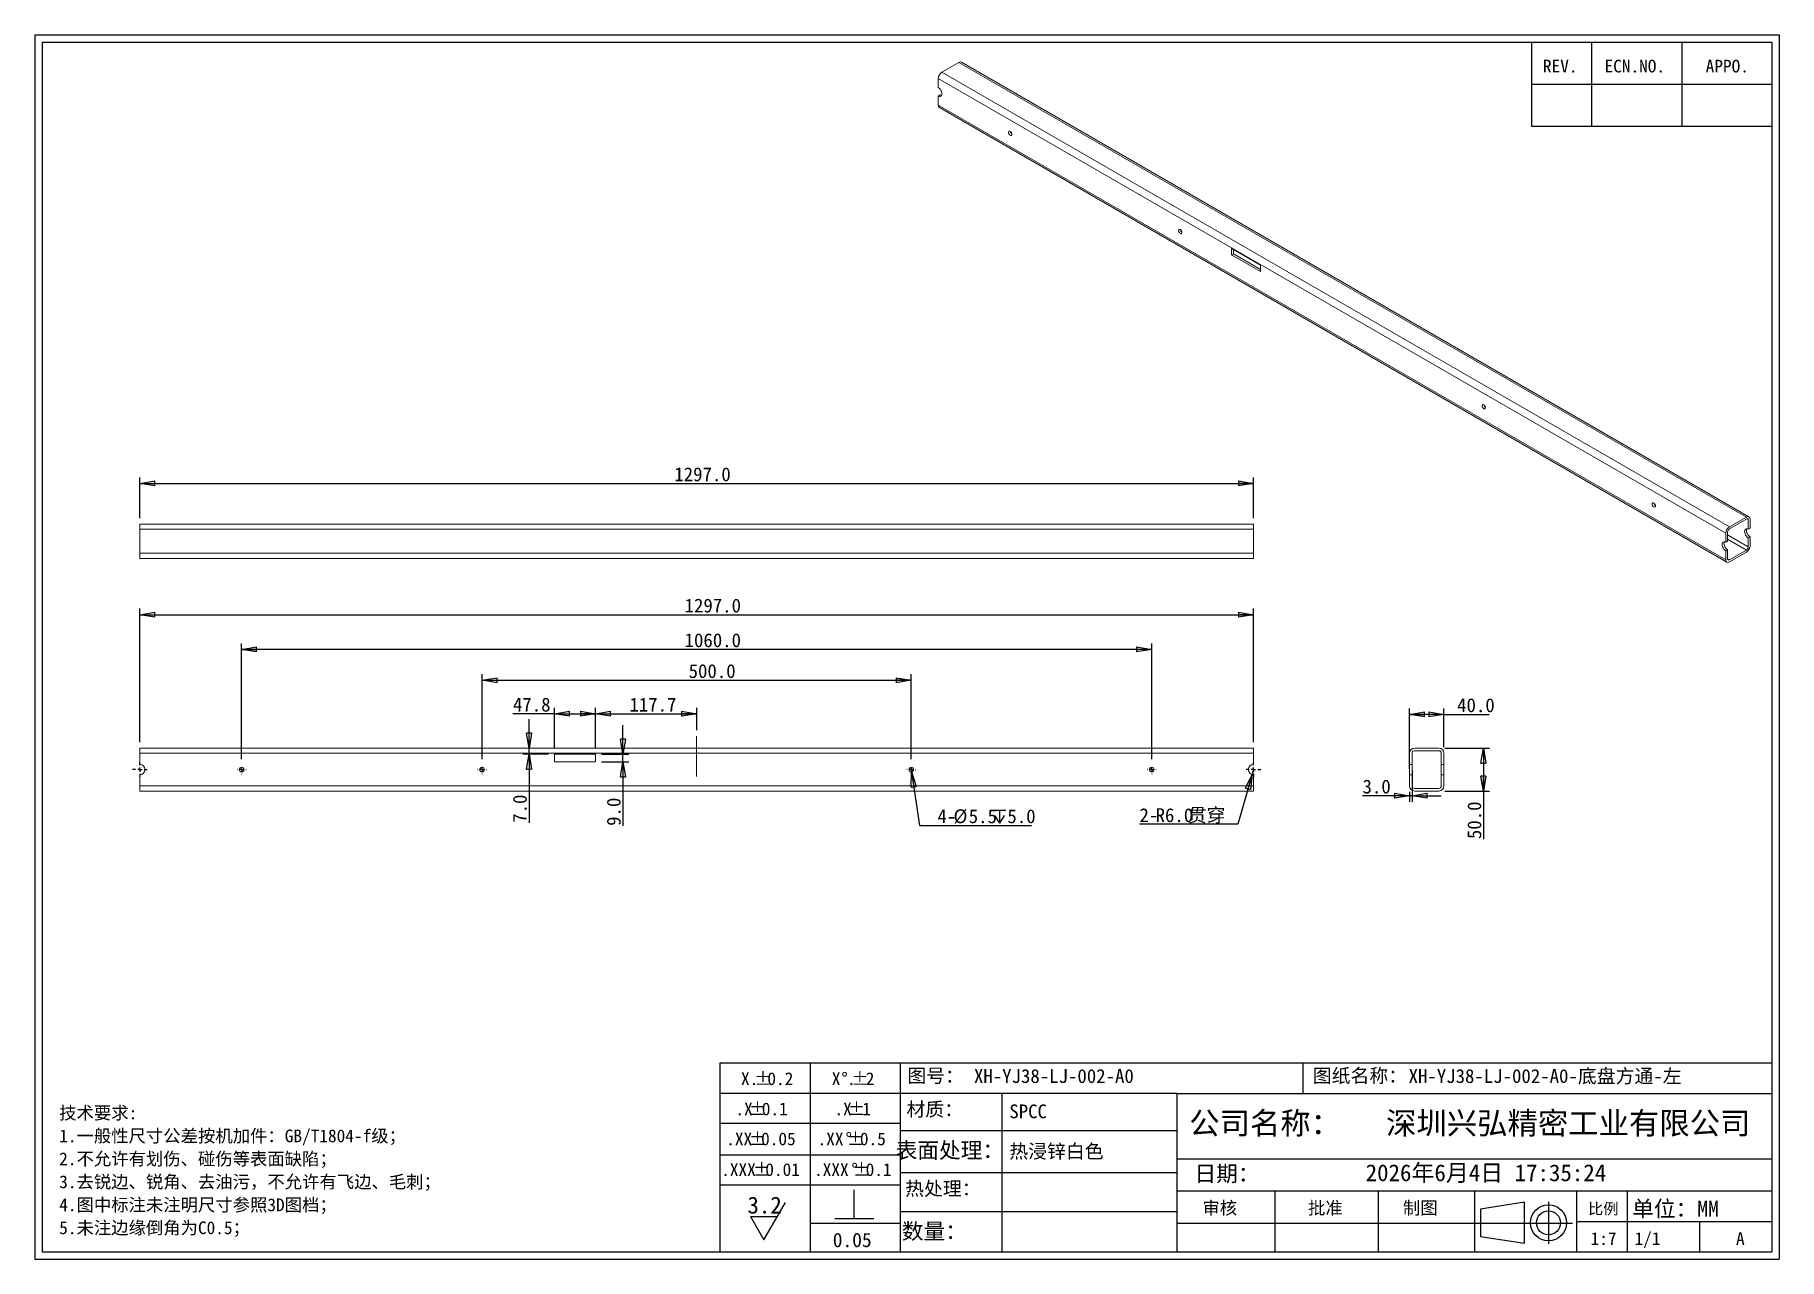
# Model space of a CAD drawing. Header units: millimetres. Extents: x 3 to 294, y 3 to 207.
import ezdxf

# ---------------------------------------------------------------- set-up
doc = ezdxf.new("R2010")
doc.units = ezdxf.units.MM
doc.linetypes.add('CENTERX2', pattern=[20.32, 12.7, -2.54, 2.54, -2.54])
doc.layers.add('图框', color=7, linetype='Continuous')
doc.layers.add('粗实线层', color=7, linetype='Continuous', lineweight=25)
doc.styles.add('SLDTEXTSTYLE0', font='SIMKAI.TTF')
doc.styles.add('SLDTEXTSTYLE1', font='SIMHEI.TTF', dxfattribs={"bigfont": 'bigfont'})
doc.styles.add('SLDTEXTSTYLE2', font='SIMSUN.TTC')
doc.styles.add('SLDTEXTSTYLE3', font='SIMSUN.TTC', dxfattribs={"bigfont": 'bigfont'})
doc.styles.add('SLDTEXTSTYLE4', font='SIMKAI.TTF')
doc.styles.add('SLDTEXTSTYLE5', font='SIMKAI.TTF', dxfattribs={"bigfont": 'bigfont'})
doc.dimstyles.new('SLDDIMSTYLE0', dxfattribs={"dimtxt": 2.3, "dimasz": 2.5, "dimexe": 0, "dimexo": 0.0625, "dimgap": 0.575, "dimtad": 2, "dimdec": 1, "dimlfac": 7, "dimrnd": 1e-09, "dimzin": 4, "dimdsep": 46, "dimtxsty": 'SLDTEXTSTYLE2', "dimblk1": 'CLOSED', "dimblk2": 'CLOSED', "dimsah": 1, "dimcen": 0.09, "dimadec": 0, "dimazin": 1, "dimtfac": 1, "dimtdec": 1, "dimtofl": 0, "dimtmove": 0, "dimatfit": 3, "dimldrblk": 'CLOSED', "dimfxl": 0, "dimfrac": 2, "dimtolj": 1, "dimtzin": 12, "dimarcsym": 0})
doc.dimstyles.new('SLDDIMSTYLE1', dxfattribs={"dimtxt": 2.3, "dimasz": 2.5, "dimexe": 0, "dimexo": 0.0625, "dimgap": 0.575, "dimtad": 2, "dimdec": 1, "dimlfac": 7, "dimrnd": 1e-09, "dimzin": 12, "dimdsep": 46, "dimtxsty": 'SLDTEXTSTYLE2', "dimblk1": 'CLOSED', "dimblk2": 'CLOSED', "dimsah": 1, "dimcen": 0.09, "dimadec": 0, "dimazin": 3, "dimtfac": 1, "dimtdec": 1, "dimtmove": 0, "dimatfit": 0, "dimldrblk": 'CLOSED', "dimfxl": 0, "dimfrac": 2, "dimtolj": 1, "dimtzin": 12, "dimarcsym": 0})
doc.dimstyles.new('SLDDIMSTYLE2', dxfattribs={"dimtxt": 2.3, "dimasz": 2.5, "dimexe": 0, "dimexo": 0.0625, "dimgap": 0.575, "dimtad": 2, "dimdec": 1, "dimlfac": 7, "dimrnd": 1e-09, "dimzin": 12, "dimdsep": 46, "dimtxsty": 'SLDTEXTSTYLE2', "dimblk1": 'CLOSED', "dimblk2": 'CLOSED', "dimsah": 1, "dimcen": 0.09, "dimadec": 0, "dimazin": 3, "dimtfac": 1, "dimtdec": 1, "dimtofl": 0, "dimtmove": 0, "dimatfit": 3, "dimldrblk": 'CLOSED', "dimfxl": 0, "dimfrac": 2, "dimtolj": 1, "dimtzin": 12, "dimarcsym": 0})
doc.dimstyles.new('SLDDIMSTYLE3', dxfattribs={"dimtxt": 2.3, "dimasz": 2.5, "dimexe": 0, "dimexo": 0.0625, "dimgap": 0.575, "dimtad": 2, "dimdec": 1, "dimlfac": 7, "dimrnd": 1e-09, "dimzin": 4, "dimdsep": 46, "dimtxsty": 'SLDTEXTSTYLE2', "dimblk1": 'CLOSED', "dimblk2": 'CLOSED', "dimsah": 1, "dimcen": 0.09, "dimadec": 0, "dimazin": 1, "dimtfac": 1, "dimtdec": 1, "dimtmove": 0, "dimatfit": 0, "dimldrblk": 'CLOSED', "dimfxl": 0, "dimfrac": 2, "dimtolj": 1, "dimtzin": 12, "dimarcsym": 0})
doc.dimstyles.new('SLDDIMSTYLE4', dxfattribs={"dimtxt": 2.3, "dimasz": 2.5, "dimexe": 0, "dimexo": 0.0625, "dimgap": 0.575, "dimtad": 0, "dimtih": 1, "dimtoh": 1, "dimdec": 1, "dimlfac": 7, "dimrnd": 1e-09, "dimzin": 12, "dimdsep": 46, "dimtxsty": 'SLDTEXTSTYLE2', "dimblk1": 'NONE', "dimblk2": 'CLOSED', "dimsah": 1, "dimcen": 0, "dimadec": 0, "dimazin": 3, "dimtfac": 1, "dimtdec": 1, "dimtmove": 0, "dimatfit": 3, "dimldrblk": 'NONE', "dimfxl": 0, "dimfrac": 2, "dimtolj": 1, "dimtzin": 12, "dimarcsym": 0})
doc.dimstyles.new('SLDDIMSTYLE5', dxfattribs={"dimtxt": 2.3, "dimasz": 2.5, "dimexe": 0, "dimexo": 0.0625, "dimgap": 0.575, "dimtad": 0, "dimtih": 1, "dimtoh": 1, "dimdec": 1, "dimlfac": 7, "dimrnd": 1e-09, "dimzin": 4, "dimdsep": 46, "dimtxsty": 'SLDTEXTSTYLE2', "dimblk1": 'CLOSED', "dimblk2": 'CLOSED', "dimsah": 1, "dimcen": 0, "dimadec": 0, "dimazin": 1, "dimtfac": 1, "dimtdec": 1, "dimtofl": 0, "dimtmove": 0, "dimatfit": 3, "dimldrblk": 'CLOSED', "dimfxl": 0, "dimfrac": 2, "dimtolj": 1, "dimtzin": 12, "dimarcsym": 0})

# ---------------------------------------------------------------- blocks, each defined once
blk = doc.blocks.new('SW_NOTE_0')
at = {"layer": '图框', "color": 0, "insert": (0, 3.26), "char_height": 2.8, "attachment_point": 1, "style": 'SLDTEXTSTYLE0'}
blk.add_mtext('3.2', dxfattribs=at)
blk = doc.blocks.new('块7')
at = {"layer": '图框', "lineweight": 25}
for p, q in [((135.52, 14.41), (139.1, 20.62)), ((133.27, 18.3), (137.77, 18.3)), ((133.27, 18.3), (135.52, 14.41))]:
    blk.add_line(p, q, dxfattribs=at)
at = {"layer": '图框', "color": 7}
blk.add_blockref('SW_NOTE_0', (132.77, 18.34), dxfattribs=at)
blk = doc.blocks.new('块9')
at = {"color": 7, "linetype": 'Continuous'}
blk.add_blockref('块7', (-132.98, -14.31), dxfattribs=at)
blk = doc.blocks.new('块8')
at = {"layer": '粗实线层'}
for p, q in [((184.46, 11.66), (184.46, 6.85)), ((181.31, 6.85), (187.82, 6.85))]:
    blk.add_line(p, q, dxfattribs=at)
blk = doc.blocks.new('SW_NOTE_0_1')
at = {"layer": '图框', "color": 0, "attachment_point": 1, "style": 'SLDTEXTSTYLE1'}
for s, insert, char_height in [('技术要求:', (0, 2.46), 2.117), ('1.一般性尺寸公差按机加件：GB/T1804-f级；', (0, -1.36), 2.1167), ('2.不允许有划伤、碰伤等表面缺陷；', (0, -5.18), 2.1167), ('3.去锐边、锐角、去油污，不允许有飞边、毛刺；', (0, -9), 2.1167), ('4.图中标注未注明尺寸参照3D图档；', (0, -12.83), 2.1167), ('5.未注边缘倒角为C0.5；', (0, -16.65), 2.1167)]:
    blk.add_mtext(s, dxfattribs=dict(at, insert=insert, char_height=char_height))
blk = doc.blocks.new('SW_NOTE_0_2')
at = {"layer": '图框', "color": 0, "char_height": 2.117, "attachment_point": 2, "style": 'SLDTEXTSTYLE0'}
for s, insert in [('X.', (1.19, 2.46)), ('%%p', (3.42, 2.46)), ('0.2', (6.3, 2.46))]:
    blk.add_mtext(s, dxfattribs=dict(at, insert=insert))
blk = doc.blocks.new('SW_NOTE_0_3')
at = {"layer": '图框', "color": 0, "char_height": 2.117, "attachment_point": 2, "style": 'SLDTEXTSTYLE0'}
for s, insert in [('.X', (1.19, 2.46)), ('%%p', (3.42, 2.46)), ('0.1', (6.3, 2.46))]:
    blk.add_mtext(s, dxfattribs=dict(at, insert=insert))
blk = doc.blocks.new('SW_NOTE_0_4')
at = {"layer": '图框', "color": 0, "char_height": 2.117, "attachment_point": 2, "style": 'SLDTEXTSTYLE0'}
for s, insert in [('.XX', (1.79, 2.46)), ('%%p', (4.83, 2.46)), ('0.05', (8.31, 2.46))]:
    blk.add_mtext(s, dxfattribs=dict(at, insert=insert))
blk = doc.blocks.new('SW_NOTE_0_5')
at = {"layer": '图框', "color": 0, "char_height": 2.117, "attachment_point": 2, "style": 'SLDTEXTSTYLE0'}
for s, insert in [('.XXX', (2.38, 2.46)), ('%%p', (6.24, 2.46)), ('0.01', (9.72, 2.46))]:
    blk.add_mtext(s, dxfattribs=dict(at, insert=insert))
blk = doc.blocks.new('SW_NOTE_0_6')
at = {"layer": '图框', "color": 0, "char_height": 2.117, "attachment_point": 2}
for s, insert, style in [('.XXX', (2.38, 2.46), 'SLDTEXTSTYLE0'), ('%%d', (6.24, 2.46), 'SLDTEXTSTYLE0'), ('%%p', (7.4, 2.46), 'SLDTEXTSTYLE4'), ('0.1', (10.25, 2.46), 'SLDTEXTSTYLE0')]:
    blk.add_mtext(s, dxfattribs=dict(at, insert=insert, style=style))
blk = doc.blocks.new('SW_NOTE_0_7')
at = {"layer": '图框', "color": 0, "char_height": 2.117, "attachment_point": 2, "style": 'SLDTEXTSTYLE0'}
for s, insert in [('.XX', (1.79, 2.46)), ('%%d', (4.83, 2.46)), ('%%p', (5.96, 2.46)), ('0.5', (8.84, 2.46))]:
    blk.add_mtext(s, dxfattribs=dict(at, insert=insert))
blk = doc.blocks.new('SW_NOTE_0_8')
at = {"layer": '图框', "color": 0, "attachment_point": 2, "style": 'SLDTEXTSTYLE0'}
for s, insert, char_height in [('.X', (1.19, 2.46), 2.117), ('%%p', (3.42, 2.46), 2.117), ('1', (5.11, 2.46), 2.12)]:
    blk.add_mtext(s, dxfattribs=dict(at, insert=insert, char_height=char_height))
blk = doc.blocks.new('SW_NOTE_0_9')
at = {"layer": '图框', "color": 0, "attachment_point": 2, "style": 'SLDTEXTSTYLE0'}
for s, insert, char_height in [('X', (0.6, 2.46), 2.12), ('%%d', (2.01, 2.46), 2.117), ('.', (3.14, 2.46), 2.12), ('%%p', (4.55, 2.46), 2.117), ('2', (6.24, 2.46), 2.12)]:
    blk.add_mtext(s, dxfattribs=dict(at, insert=insert, char_height=char_height))
blk = doc.blocks.new('_Closed')
at = {"color": 0, "linetype": 'ByBlock', "lineweight": -2}
for p, q in [((-1, 0.166667), (0, 0)), ((-1, 0.166667), (-1, -0.166667)), ((0, 0), (-1, -0.166667)), ((0, 0), (-1, 0))]:
    blk.add_line(p, q, dxfattribs=at)
blk = doc.blocks.new('_D')
at = {"layer": '图框'}
for p, q in [((77.74, 86.51), (77.74, 100.62)), ((77.74, 99.62), (149.17, 99.62)), ((149.17, 86.51), (149.17, 100.62))]:
    blk.add_line(p, q, dxfattribs=at)
at = {"layer": '图框', "xscale": 2.5, "yscale": 2.5, "rotation": 180.0000000000004}
blk.add_blockref('_Closed', (77.74, 99.62, -19.85), dxfattribs=at)
at = {"layer": '图框', "xscale": 2.5, "yscale": 2.5}
blk.add_blockref('_Closed', (149.17, 99.62, -19.85), dxfattribs=at)
at = {"layer": '图框', "insert": (112.12, 102.3), "char_height": 2.3, "attachment_point": 1, "style": 'SLDTEXTSTYLE2'}
blk.add_mtext('500.0', dxfattribs=at)
blk = doc.blocks.new('_D_1')
at = {"layer": '图框'}
for p, q in [((37.74, 86.51), (37.74, 105.76)), ((189.17, 104.76), (37.74, 104.76)), ((189.17, 86.51), (189.17, 105.76))]:
    blk.add_line(p, q, dxfattribs=at)
at = {"layer": '图框', "xscale": 2.5, "yscale": 2.5, "rotation": 180.0000000000004}
blk.add_blockref('_Closed', (37.74, 104.76, -19.85), dxfattribs=at)
at = {"layer": '图框', "xscale": 2.5, "yscale": 2.5}
blk.add_blockref('_Closed', (189.17, 104.76, -19.85), dxfattribs=at)
at = {"layer": '图框', "insert": (111.45, 107.43), "char_height": 2.3, "attachment_point": 1, "style": 'SLDTEXTSTYLE2'}
blk.add_mtext('1060.0', dxfattribs=at)
blk = doc.blocks.new('_D_2')
at = {"layer": '图框'}
for p, q in [((20.81, 89.33), (20.81, 111.53)), ((20.81, 110.53), (206.1, 110.53)), ((206.1, 89.33), (206.1, 111.53))]:
    blk.add_line(p, q, dxfattribs=at)
at = {"layer": '图框', "xscale": 2.5, "yscale": 2.5, "rotation": 180.0000000000004}
blk.add_blockref('_Closed', (20.81, 110.53, -19.85), dxfattribs=at)
at = {"layer": '图框', "xscale": 2.5, "yscale": 2.5}
blk.add_blockref('_Closed', (206.1, 110.53, -19.85), dxfattribs=at)
at = {"layer": '图框', "insert": (111.45, 113.2), "char_height": 2.3, "attachment_point": 1, "style": 'SLDTEXTSTYLE2'}
blk.add_mtext('1297.0', dxfattribs=at)
blk = doc.blocks.new('_D_3')
at = {"layer": '图框'}
for p, q in [((96.64, 88.33), (96.64, 95.04)), ((96.64, 94.04), (113.46, 94.04)), ((113.46, 91.33), (113.46, 95.04))]:
    blk.add_line(p, q, dxfattribs=at)
at = {"layer": '图框', "xscale": 2.5, "yscale": 2.5, "rotation": 180.0000000000004}
blk.add_blockref('_Closed', (96.64, 94.04, -19.85), dxfattribs=at)
at = {"layer": '图框', "xscale": 2.5, "yscale": 2.5}
blk.add_blockref('_Closed', (113.46, 94.04, -19.85), dxfattribs=at)
at = {"layer": '图框', "insert": (102.27, 96.72), "char_height": 2.3, "attachment_point": 1, "style": 'SLDTEXTSTYLE2'}
blk.add_mtext('117.7', dxfattribs=at)
blk = doc.blocks.new('_D_4')
at = {"layer": '图框'}
for p, q in [((89.81, 94.04), (82.89, 94.04)), ((89.81, 88.33), (89.81, 95.04)), ((89.81, 94.04), (96.64, 94.04)), ((96.64, 88.33), (96.64, 95.04))]:
    blk.add_line(p, q, dxfattribs=at)
at = {"layer": '图框', "xscale": 2.5, "yscale": 2.5, "rotation": 180.0000000000004}
blk.add_blockref('_Closed', (89.81, 94.04, -19.85), dxfattribs=at)
at = {"layer": '图框', "xscale": 2.5, "yscale": 2.5}
blk.add_blockref('_Closed', (96.64, 94.04, -19.85), dxfattribs=at)
at = {"layer": '图框', "insert": (82.89, 96.72), "char_height": 2.3, "attachment_point": 1, "style": 'SLDTEXTSTYLE2'}
blk.add_mtext('47.8', dxfattribs=at)
blk = doc.blocks.new('_D_5')
at = {"layer": '图框'}
for p, q in [((101.19, 87.33), (101.19, 92.14)), ((97.64, 87.33), (102.19, 87.33)), ((101.19, 86.04), (101.19, 87.33)), ((97.64, 86.04), (102.19, 86.04)), ((101.19, 86.04), (101.19, 75.4))]:
    blk.add_line(p, q, dxfattribs=at)
at = {"layer": '图框', "xscale": 2.5, "yscale": 2.5}
for p, rotation in [((101.19, 87.33, -19.85), 269.9999980412114), ((101.19, 86.04, -19.85), 89.99999804121141)]:
    blk.add_blockref('_Closed', p, dxfattribs=dict(at, rotation=rotation))
at = {"layer": '图框', "insert": (98.51, 75.4), "char_height": 2.3, "attachment_point": 1, "rotation": 90, "style": 'SLDTEXTSTYLE2'}
blk.add_mtext('9.0', dxfattribs=at)
blk = doc.blocks.new('_D_6')
at = {"layer": '图框'}
for p, q in [((85.56, 88.33), (85.56, 93.14)), ((88.81, 87.33), (84.56, 87.33)), ((85.56, 87.33), (85.56, 88.33)), ((85.56, 87.33), (85.56, 75.91))]:
    blk.add_line(p, q, dxfattribs=at)
at = {"layer": '图框', "xscale": 2.5, "yscale": 2.5}
for p, rotation in [((85.56, 88.33, -19.85), 270.0000000000004), ((85.56, 87.33, -19.85), 90.0000000000004)]:
    blk.add_blockref('_Closed', p, dxfattribs=dict(at, rotation=rotation))
at = {"layer": '图框', "insert": (82.89, 75.91), "char_height": 2.3, "attachment_point": 1, "rotation": 90, "style": 'SLDTEXTSTYLE2'}
blk.add_mtext('7.0', dxfattribs=at)
blk = doc.blocks.new('SW_SYMBOL_HOLE_DEPTH')
at = {"layer": '图框', "color": 0}
for p, q in [((0, 875), (800, 875)), ((100, 555), (400, 75)), ((400, 875), (400, 75)), ((700, 555), (400, 75))]:
    blk.add_line(p, q, dxfattribs=at)
blk = doc.blocks.new('_D_7')
at = {"layer": '图框'}
for p, q in [((149.12, 85.15), (149.23, 84.37)), ((149.23, 84.37), (150.51, 75.47)), ((150.51, 75.47), (169.17, 75.47))]:
    blk.add_line(p, q, dxfattribs=at)
at = {"layer": '图框', "xscale": 2.5, "yscale": 2.5, "rotation": 98.19875403537948}
blk.add_blockref('_Closed', (149.23, 84.37, -19.85), dxfattribs=at)
at = {"layer": '图框', "xscale": 0.002676363636363636, "yscale": 0.002676363636363636, "zscale": 0.002676363636363636}
blk.add_blockref('SW_SYMBOL_HOLE_DEPTH', (162.75, 75.66), dxfattribs=at)
at = {"layer": '图框', "char_height": 2.3, "attachment_point": 1, "style": 'SLDTEXTSTYLE2'}
for s, insert in [('4-', (153.51, 78.15)), ('%%c', (156.19, 78.15)), ('5.5', (158.73, 78.15)), ('5.0', (165.16, 78.15))]:
    blk.add_mtext(s, dxfattribs=dict(at, insert=insert))
blk = doc.blocks.new('_None')
blk = doc.blocks.new('_D_8')
at = {"layer": '图框'}
for p, q in [((206.1, 84.76), (205.87, 83.94)), ((205.87, 83.94), (203.52, 75.66)), ((203.52, 75.66), (187.14, 75.66))]:
    blk.add_line(p, q, dxfattribs=at)
at = {"layer": '图框', "xscale": 2.5, "yscale": 2.5, "rotation": 74.18664308929202}
blk.add_blockref('_Closed', (205.87, 83.94, -19.85), dxfattribs=at)
at = {"layer": '图框', "char_height": 2.3, "attachment_point": 1}
for s, insert, style in [('贯穿', (195.17, 78.33), 'SLDTEXTSTYLE3'), ('2-', (187.14, 78.33), 'SLDTEXTSTYLE2'), ('R6.0', (189.82, 78.33), 'SLDTEXTSTYLE2')]:
    blk.add_mtext(s, dxfattribs=dict(at, insert=insert, style=style))
blk = doc.blocks.new('SW_CENTERMARKSYMBOL_0')
at = {"layer": '图框', "color": 0}
for p, q in [((-0.71, 0), (-0.75, 0)), ((0, 0), (-0.36, 0)), ((0, 0.71), (0, 0.75)), ((0, 0), (0, 0.36)), ((0, 0), (0, -0.36)), ((0, 0), (0.36, 0)), ((0.71, 0), (0.75, 0)), ((0, -0.71), (0, -0.75))]:
    blk.add_line(p, q, dxfattribs=at)
blk = doc.blocks.new('SW_CENTERMARKSYMBOL_1')
at = {"layer": '图框', "color": 0}
for p, q in [((-0.71, 0), (-0.75, 0)), ((0, 0), (-0.36, 0)), ((0, 0.71), (0, 0.75)), ((0, 0), (0, 0.36)), ((0, 0), (0, -0.36)), ((0, 0), (0.36, 0)), ((0.71, 0), (0.75, 0)), ((0, -0.71), (0, -0.75))]:
    blk.add_line(p, q, dxfattribs=at)
blk = doc.blocks.new('SW_CENTERMARKSYMBOL_2')
at = {"layer": '图框', "color": 0}
for p, q in [((-0.71, 0), (-0.75, 0)), ((0, 0), (-0.36, 0)), ((0, 0.71), (0, 0.75)), ((0, 0), (0, 0.36)), ((0, 0), (0, -0.36)), ((0, 0), (0.36, 0)), ((0.71, 0), (0.75, 0)), ((0, -0.71), (0, -0.75))]:
    blk.add_line(p, q, dxfattribs=at)
blk = doc.blocks.new('SW_CENTERMARKSYMBOL_3')
at = {"layer": '图框', "color": 0}
for p, q in [((-0.71, 0), (-0.75, 0)), ((0, 0), (-0.36, 0)), ((0, 0.71), (0, 0.75)), ((0, 0), (0, 0.36)), ((0, 0), (0, -0.36)), ((0, 0), (0.36, 0)), ((0.71, 0), (0.75, 0)), ((0, -0.71), (0, -0.75))]:
    blk.add_line(p, q, dxfattribs=at)
blk = doc.blocks.new('SW_CENTERMARKSYMBOL_4')
at = {"layer": '图框', "color": 0}
for p, q in [((-0.71, 0), (-1.21, 0)), ((0, 0), (-0.36, 0)), ((0, 0.71), (0, 1.21)), ((0, 0), (0, 0.36)), ((0, 0), (0, -0.36)), ((0, 0), (0.36, 0)), ((0.71, 0), (1.21, 0)), ((0, -0.71), (0, -1.21))]:
    blk.add_line(p, q, dxfattribs=at)
blk = doc.blocks.new('SW_CENTERMARKSYMBOL_5')
at = {"layer": '图框', "color": 0}
for p, q in [((-0.71, 0), (-1.21, 0)), ((0, 0), (-0.36, 0)), ((0, 0.71), (0, 1.21)), ((0, 0), (0, 0.36)), ((0, 0), (0, -0.36)), ((0, 0), (0.36, 0)), ((0.71, 0), (1.21, 0)), ((0, -0.71), (0, -1.21))]:
    blk.add_line(p, q, dxfattribs=at)
blk = doc.blocks.new('_D_9')
at = {"layer": '图框'}
for p, q in [((20.81, 126.61), (20.81, 133.36)), ((20.81, 132.36), (206.1, 132.36)), ((206.1, 126.61), (206.1, 133.36))]:
    blk.add_line(p, q, dxfattribs=at)
at = {"layer": '图框', "xscale": 2.5, "yscale": 2.5, "rotation": 180.0000000000004}
blk.add_blockref('_Closed', (20.81, 132.36, 228.72), dxfattribs=at)
at = {"layer": '图框', "xscale": 2.5, "yscale": 2.5}
blk.add_blockref('_Closed', (206.1, 132.36, 228.72), dxfattribs=at)
at = {"layer": '图框', "insert": (109.74, 135.03), "char_height": 2.3, "attachment_point": 1, "style": 'SLDTEXTSTYLE2'}
blk.add_mtext('1297.0', dxfattribs=at)
blk = doc.blocks.new('_D_10')
at = {"layer": '图框'}
for p, q in [((232.07, 84.9), (232.07, 94.94)), ((237.79, 93.94), (232.07, 93.94)), ((237.79, 88.47), (237.79, 94.94)), ((237.79, 93.94), (245.35, 93.94))]:
    blk.add_line(p, q, dxfattribs=at)
at = {"layer": '图框', "xscale": 2.5, "yscale": 2.5, "rotation": 180.0000000000004}
blk.add_blockref('_Closed', (232.07, 93.94, 99.79), dxfattribs=at)
at = {"layer": '图框', "xscale": 2.5, "yscale": 2.5}
blk.add_blockref('_Closed', (237.79, 93.94, 99.79), dxfattribs=at)
at = {"layer": '图框', "insert": (239.99, 96.62), "char_height": 2.3, "attachment_point": 1, "style": 'SLDTEXTSTYLE2'}
blk.add_mtext('40.0', dxfattribs=at)
blk = doc.blocks.new('_D_11')
at = {"layer": '图框'}
for p, q in [((237.93, 88.33), (245.37, 88.33)), ((244.37, 88.33), (244.37, 81.19)), ((237.93, 81.19), (245.37, 81.19)), ((244.37, 81.19), (244.37, 73.2))]:
    blk.add_line(p, q, dxfattribs=at)
at = {"layer": '图框', "xscale": 2.5, "yscale": 2.5}
for p, rotation in [((244.37, 88.33, 99.79), 90.0000000000004), ((244.37, 81.19, 99.79), 270.0000000000004)]:
    blk.add_blockref('_Closed', p, dxfattribs=dict(at, rotation=rotation))
at = {"layer": '图框', "insert": (241.7, 73.2), "char_height": 2.3, "attachment_point": 1, "rotation": 90, "style": 'SLDTEXTSTYLE2'}
blk.add_mtext('50.0', dxfattribs=at)
blk = doc.blocks.new('_D_12')
at = {"layer": '图框'}
for p, q in [((232.5, 84.62), (232.5, 79.42)), ((232.07, 80.42), (224.25, 80.42)), ((232.07, 81.05), (232.07, 79.42)), ((232.5, 80.42), (232.07, 80.42)), ((232.5, 80.42), (237.31, 80.42))]:
    blk.add_line(p, q, dxfattribs=at)
at = {"layer": '图框', "xscale": 2.5, "yscale": 2.5}
blk.add_blockref('_Closed', (232.07, 80.42, 99.79), dxfattribs=at)
at = {"layer": '图框', "xscale": 2.5, "yscale": 2.5, "rotation": 180.0000000000004}
blk.add_blockref('_Closed', (232.5, 80.42, 99.79), dxfattribs=at)
at = {"layer": '图框', "insert": (224.25, 83.09), "char_height": 2.3, "attachment_point": 1, "style": 'SLDTEXTSTYLE2'}
blk.add_mtext('3.0', dxfattribs=at)

msp = doc.modelspace()

# ---------------------------------------------------------------- linework, layer by layer
at = {"color": 7, "linetype": 'Continuous', "lineweight": 18}
for p, q in [((157.102, 202.403), (154.274, 200.771)), ((154.274, 200.771), (285.291, 125.136)), ((288.119, 126.769), (157.102, 202.403)), ((288.548, 126.812), (157.531, 202.446)), ((284.685, 124.087), (153.668, 199.721)), ((153.668, 199.721), (153.668, 198.204)), ((153.971, 196.98), (153.668, 196.805)), ((153.668, 196.805), (153.668, 195.288)), ((153.668, 195.288), (284.685, 119.654)), ((153.845, 194.896), (284.862, 119.261)), ((202.458, 171.438), (207.285, 168.652)), ((202.458, 171.438), (202.458, 170.383)), ((202.761, 170.558), (202.761, 171.263)), ((202.761, 170.558), (202.458, 170.383)), ((207.285, 167.597), (202.458, 170.383)), ((207.285, 167.946), (202.761, 170.558)), ((207.285, 167.597), (207.285, 168.652)), ((20.815, 125.61), (206.101, 125.61)), ((20.815, 125.61), (20.815, 124.752)), ((206.101, 124.752), (206.101, 125.61)), ((288.119, 126.769), (285.291, 125.136)), ((285.291, 124.786), (288.22, 126.477)), ((288.422, 126.361), (288.422, 124.728)), ((288.422, 124.728), (288.725, 124.903)), ((288.725, 124.903), (288.725, 126.419)), ((206.101, 124.752), (20.815, 124.752)), ((20.815, 124.752), (20.815, 120.752)), ((206.101, 124.752), (206.101, 120.752)), ((284.685, 124.087), (284.685, 122.57)), ((284.685, 122.57), (284.988, 122.745)), ((284.988, 122.745), (284.988, 124.261)), ((288.725, 123.503), (288.422, 123.328)), ((288.422, 123.328), (288.422, 121.812)), ((288.725, 121.986), (288.725, 123.503)), ((20.815, 120.752), (206.101, 120.752)), ((20.815, 120.752), (20.815, 119.895)), ((206.101, 119.895), (20.815, 119.895)), ((206.101, 119.895), (206.101, 120.752)), ((284.988, 121.345), (284.685, 121.17)), ((284.685, 121.17), (284.685, 119.654)), ((284.988, 119.829), (284.988, 121.345)), ((288.119, 121.287), (285.291, 119.654)), ((285.291, 119.304), (288.119, 120.937)), ((20.815, 88.331), (20.815, 87.474)), ((20.815, 88.331), (206.101, 88.331)), ((206.101, 87.474), (20.815, 87.474)), ((20.815, 87.474), (20.815, 85.617)), ((89.815, 87.331), (96.641, 87.331)), ((89.815, 87.331), (89.815, 86.039)), ((96.641, 86.039), (96.641, 87.331)), ((206.101, 87.474), (206.101, 88.331)), ((206.101, 87.474), (206.101, 85.617)), ((232.074, 85.617), (232.074, 87.474)), ((232.503, 87.617), (232.503, 85.617)), ((236.931, 87.903), (232.789, 87.903)), ((232.931, 88.331), (236.931, 88.331)), ((237.36, 85.617), (237.36, 87.474)), ((237.789, 87.474), (237.789, 85.617)), ((96.641, 86.039), (89.815, 86.039)), ((232.503, 85.617), (232.074, 85.617)), ((232.074, 83.903), (232.074, 85.617)), ((232.503, 83.903), (232.503, 85.617)), ((237.789, 85.617), (237.36, 85.617)), ((237.36, 85.617), (237.36, 83.903)), ((237.789, 85.617), (237.789, 83.903)), ((20.815, 83.903), (20.815, 82.046)), ((20.815, 82.046), (206.101, 82.046)), ((20.815, 82.046), (20.815, 81.188)), ((206.101, 83.903), (206.101, 82.046)), ((206.101, 81.188), (206.101, 82.046)), ((232.074, 82.046), (232.074, 83.903)), ((232.074, 83.903), (232.503, 83.903)), ((232.503, 83.903), (232.503, 82.046)), ((232.931, 81.617), (236.931, 81.617)), ((237.36, 82.046), (237.36, 83.903)), ((237.36, 83.903), (237.789, 83.903)), ((237.789, 83.903), (237.789, 82.046)), ((206.101, 81.188), (20.815, 81.188)), ((236.931, 81.188), (232.931, 81.188))]:
    msp.add_line(p, q, dxfattribs=at)
at = {"color": 8, "linetype": 'Continuous', "lineweight": 18}
for p, q in [((202.761, 171.263), (207.285, 168.651)), ((207.285, 167.951), (202.761, 170.563)), ((288.422, 126.361), (288.22, 126.477)), ((284.988, 123.794), (288.422, 121.812)), ((288.119, 121.287), (284.988, 123.094)), ((284.988, 119.829), (285.291, 119.654))]:
    msp.add_line(p, q, dxfattribs=at)
at = {"color": 7, "linetype": 'Continuous', "lineweight": 18, "flags": 128}
for points in [[(153.668, 198.204), (153.825, 198.09), (153.971, 197.936), (154.096, 197.752), (154.193, 197.551), (154.253, 197.348), (154.274, 197.155), (154.253, 196.985), (154.193, 196.852), (154.096, 196.762), (153.971, 196.723), (153.825, 196.738), (153.668, 196.805)], [(154.22, 196.898), (154.128, 196.913), (153.971, 196.98)], [(165.638, 190.915), (165.538, 190.951), (165.451, 190.939), (165.39, 190.881), (165.362, 190.784), (165.371, 190.661), (165.417, 190.529), (165.492, 190.406), (165.587, 190.308), (165.689, 190.249), (165.784, 190.237), (165.86, 190.273), (165.905, 190.352), (165.915, 190.464), (165.887, 190.594), (165.825, 190.723), (165.739, 190.835), (165.638, 190.915)], [(193.922, 174.587), (193.822, 174.623), (193.735, 174.611), (193.674, 174.553), (193.646, 174.455), (193.655, 174.333), (193.701, 174.201), (193.776, 174.078), (193.871, 173.98), (193.974, 173.921), (194.069, 173.909), (194.144, 173.945), (194.19, 174.024), (194.199, 174.136), (194.171, 174.266), (194.11, 174.395), (194.023, 174.507), (193.922, 174.587)], [(244.43, 144.788), (244.53, 144.752), (244.617, 144.764), (244.679, 144.822), (244.707, 144.919), (244.697, 145.042), (244.652, 145.174), (244.576, 145.297), (244.481, 145.395), (244.379, 145.453), (244.284, 145.466), (244.208, 145.43), (244.163, 145.351), (244.153, 145.239), (244.181, 145.109), (244.243, 144.98), (244.33, 144.867), (244.43, 144.788)], [(272.714, 128.46), (272.815, 128.423), (272.902, 128.435), (272.963, 128.494), (272.991, 128.591), (272.982, 128.714), (272.936, 128.846), (272.861, 128.969), (272.765, 129.066), (272.663, 129.125), (272.568, 129.138), (272.493, 129.102), (272.447, 129.023), (272.438, 128.911), (272.466, 128.781), (272.527, 128.651), (272.614, 128.539), (272.714, 128.46)], [(288.422, 124.728), (288.265, 124.794), (288.119, 124.809), (287.994, 124.77), (287.897, 124.681), (287.837, 124.547), (287.816, 124.378), (287.837, 124.185), (287.897, 123.981), (287.994, 123.78), (288.119, 123.597), (288.265, 123.442), (288.422, 123.328)], [(288.173, 124.81), (288.14, 124.722), (288.119, 124.553), (288.14, 124.36), (288.2, 124.156), (288.297, 123.955), (288.422, 123.772), (288.568, 123.617), (288.725, 123.503)], [(284.685, 122.57), (284.528, 122.637), (284.382, 122.651), (284.256, 122.612), (284.16, 122.523), (284.099, 122.389), (284.079, 122.22), (284.099, 122.027), (284.16, 121.823), (284.256, 121.623), (284.382, 121.439), (284.528, 121.285), (284.685, 121.17)], [(284.988, 121.345), (284.831, 121.46), (284.685, 121.614), (284.559, 121.798), (284.463, 121.998), (284.402, 122.202), (284.382, 122.395), (284.402, 122.564), (284.435, 122.652)]]:
    msp.add_lwpolyline(points, dxfattribs=at)
at = {"color": 7, "linetype": 'Continuous', "lineweight": 18}
for centre in [(37.744, 84.76), (77.744, 84.76), (149.172, 84.76), (189.172, 84.76)]:
    msp.add_circle(centre, 0.393, dxfattribs=at)
for centre, radius, start, end in [((154.984, 199.661), 1.317, 122.60548, 177.39452), ((157.353, 202.053), 0.431, 65.69288, 125.61758), ((154.076, 195.236), 0.411, 172.74419, 235.94365), ((166.28, 190.965), 0.619, 186.17286, 233.82176), ((194.564, 174.637), 0.619, 186.17286, 233.82176), ((245.072, 145.479), 0.619, 186.17286, 233.82176), ((273.356, 129.151), 0.619, 186.17286, 233.82176), ((286.001, 124.027), 1.317, 122.60548, 177.39452), ((288.356, 126.479), 0.374, 350.78596, 129.20329), ((288.299, 126.381), 0.125, 350.78597, 129.20329), ((285.646, 124.232), 0.659, 122.60548, 177.39452), ((287.409, 122.046), 1.317, 302.60548, 357.39452), ((285.054, 119.594), 0.374, 170.78599, 309.20329), ((285.172, 119.799), 0.187, 170.78599, 309.20329), ((287.764, 121.841), 0.659, 302.60548, 357.39452), ((232.931, 87.474), 0.857, 90, 180), ((232.789, 87.617), 0.286, 90, 180), ((236.931, 87.474), 0.857, 0, 90), ((236.931, 87.474), 0.429, 0, 90), ((20.815, 84.76), 0.857, 270, 90), ((206.101, 84.76), 0.857, 90, 270), ((232.931, 82.046), 0.857, 180, 270), ((232.931, 82.046), 0.429, 180, 270), ((236.931, 82.046), 0.429, 270, 359.99998), ((236.931, 82.046), 0.857, 270, 359.99998)]:
    msp.add_arc(centre, radius, start, end, dxfattribs=at)
at = {"layer": '图框', "lineweight": 25}
for p, q in [((3.343, 206.977), (293.569, 206.977)), ((3.343, 206.977), (3.343, 3.329)), ((293.569, 206.977), (293.569, 3.329)), ((4.543, 205.777), (292.369, 205.777)), ((4.543, 205.777), (4.543, 4.529)), ((292.369, 205.777), (292.369, 4.529)), ((3.343, 3.329), (293.569, 3.329)), ((4.543, 4.529), (292.369, 4.529))]:
    msp.add_line(p, q, dxfattribs=at)
at = {"layer": '图框', "linetype": 'CENTERX2', "lineweight": 18}
msp.add_line((113.458, 90.331), (113.458, 83.617), dxfattribs=at)
at = {"layer": '图框'}
for p, q in [((259.869, 14.687), (259.869, 4.529)), ((268.292, 14.687), (268.292, 4.529)), ((257.188, 9.291), (259.174, 9.291)), ((280.309, 9.608), (280.309, 4.529))]:
    msp.add_line(p, q, dxfattribs=at)
at = {"layer": '粗实线层'}
for p, q in [((252.369, 205.777), (252.369, 191.777)), ((262.369, 205.777), (262.369, 191.777)), ((277.369, 205.777), (277.369, 191.777)), ((252.369, 198.777), (292.369, 198.777)), ((252.369, 191.777), (292.369, 191.777)), ((292.369, 35.901), (117.318, 35.901)), ((117.318, 35.901), (117.318, 4.529)), ((132.318, 35.901), (132.318, 4.529)), ((147.318, 35.901), (147.318, 4.529)), ((214.309, 35.901), (214.309, 30.901)), ((193.346, 30.901), (117.318, 30.901)), ((164.255, 30.901), (164.255, 4.529)), ((193.346, 30.901), (193.346, 4.529)), ((193.346, 30.901), (292.369, 30.901)), ((117.318, 25.955), (147.318, 25.955)), ((147.318, 24.704), (193.346, 24.704)), ((147.318, 20.616), (117.318, 20.615)), ((147.318, 17.715), (193.346, 17.715)), ((193.346, 19.991), (292.369, 19.991)), ((147.318, 15.616), (117.318, 15.615)), ((193.346, 14.687), (292.369, 14.687)), ((209.667, 14.687), (209.667, 4.529)), ((226.868, 14.687), (226.868, 4.529)), ((242.857, 14.687), (242.857, 4.529)), ((251.221, 12.794), (243.903, 11.651)), ((243.903, 11.651), (243.903, 7.112)), ((251.221, 5.968), (251.221, 12.794)), ((255.189, 12.86), (255.189, 5.86)), ((132.318, 9.302), (147.318, 9.302)), ((147.318, 11.261), (193.346, 11.261)), ((193.346, 9.302), (242.857, 9.302)), ((252.174, 9.291), (259.174, 9.291)), ((259.869, 9.608), (292.369, 9.608)), ((243.903, 7.112), (251.221, 5.968))]:
    msp.add_line(p, q, dxfattribs=at)
at = {"layer": '粗实线层', "linetype": 'CENTERX2'}
msp.add_line((242.636, 9.291), (252.222, 9.291), dxfattribs=at)
at = {"layer": '粗实线层'}
for radius in [3, 2]:
    msp.add_circle((255.189, 9.36), radius, dxfattribs=at)

# ---------------------------------------------------------------- block references
at = {"color": 7, "linetype": 'Continuous'}
for name, p in [('块8', (-44.877, 3.208)), ('块9', (122.117, 6.422))]:
    msp.add_blockref(name, p, dxfattribs=at)
at = {"layer": '图框'}
for name, p in [('SW_CENTERMARKSYMBOL_4', (20.815, 84.76)), ('SW_CENTERMARKSYMBOL_3', (37.744, 84.76)), ('SW_CENTERMARKSYMBOL_2', (77.744, 84.76)), ('SW_CENTERMARKSYMBOL_1', (149.172, 84.76)), ('SW_CENTERMARKSYMBOL_0', (189.172, 84.76)), ('SW_CENTERMARKSYMBOL_5', (206.101, 84.76)), ('SW_NOTE_0_2', (121.082, 31.939)), ('SW_NOTE_0_9', (136.067, 31.939)), ('SW_NOTE_0_3', (120.155, 26.908)), ('SW_NOTE_0_8', (136.632, 26.908)), ('SW_NOTE_0_1', (7.388, 26.248)), ('SW_NOTE_0_4', (118.744, 21.928)), ('SW_NOTE_0_7', (133.939, 21.928)), ('SW_NOTE_0_5', (118.038, 16.816)), ('SW_NOTE_0_6', (133.488, 16.816))]:
    msp.add_blockref(name, p, dxfattribs=at)

# ---------------------------------------------------------------- texts
for s, insert, char_height, attachment_point, style in [('REV.', (257.152, 202.84), 2.1167, 2, 'SLDTEXTSTYLE0'), ('ECN.NO.', (269.557, 202.84), 2.1167, 2, 'SLDTEXTSTYLE0'), ('APPO.', (284.946, 202.84), 2.1167, 2, 'SLDTEXTSTYLE0'), ('图号：', (153.226, 34.991), 2.3, 2, 'SLDTEXTSTYLE3'), ('XH-YJ38-LJ-002-A0', (159.6, 34.93), 2.3, 1, 'SLDTEXTSTYLE2'), ('图纸名称：', (223.825, 34.991), 2.3, 2, 'SLDTEXTSTYLE3'), ('XH-YJ38-LJ-002-A0-底盘方通-左', (231.918, 34.93), 2.3, 1, 'SLDTEXTSTYLE3'), ('材质：', (148.364, 29.401), 2.3, 1, 'SLDTEXTSTYLE3'), ('SPCC', (165.483, 29.057), 2.3, 1, 'SLDTEXTSTYLE2'), ('公司名称：', (195.416, 27.798), 3.7042, 1, 'SLDTEXTSTYLE5'), ('深圳兴弘精密工业有限公司', (228.168, 27.798), 3.70417, 1, 'SLDTEXTSTYLE5'), ('表面处理：', (155.591, 22.765), 2.6458, 2, 'SLDTEXTSTYLE5'), ('热浸锌白色', (165.483, 22.412), 2.3, 1, 'SLDTEXTSTYLE3'), ('日期：', (201.701, 18.878), 2.6458, 2, 'SLDTEXTSTYLE5'), ('2026年6月4日 17:35:24', (224.77, 19.093), 2.8, 1, 'SLDTEXTSTYLE3'), ('热处理：', (148.15, 16.22), 2.3, 1, 'SLDTEXTSTYLE3'), ('审核', (200.498, 12.897), 2.1167, 2, 'SLDTEXTSTYLE5'), ('批准', (215.177, 12.897), 2.1167, 1, 'SLDTEXTSTYLE5'), ('制图', (233.863, 12.897), 2.1167, 2, 'SLDTEXTSTYLE5'), ('比例', (264.304, 12.639), 1.8521, 2, 'SLDTEXTSTYLE5'), ('数量：', (153.002, 9.301), 2.6458, 2, 'SLDTEXTSTYLE5'), ('0.05', (139.342, 7.704), 2.3813, 2, 'SLDTEXTSTYLE0'), ('1:7', (264.36, 7.804), 2.1167, 2, 'SLDTEXTSTYLE0'), ('1/1', (271.669, 7.804), 2.1167, 2, 'SLDTEXTSTYLE0'), ('A', (287.114, 7.804), 2.117, 2, 'SLDTEXTSTYLE0')]:
    msp.add_mtext(s, dxfattribs=dict(at, insert=insert, char_height=char_height, attachment_point=attachment_point, style=style))
at = {"layer": '粗实线层', "insert": (276.335, 13.028), "char_height": 2.6458, "attachment_point": 2, "style": 'SLDTEXTSTYLE5'}
msp.add_mtext('单位：MM', dxfattribs=at)

# ---------------------------------------------------------------- dimensions: what is measured, and where the dimension line sits
at = {"layer": '图框'}
for base, p1, p2, dimstyle, picture, middle in [((206.101, 132.355), (20.815, 125.61), (206.101, 125.61), 'SLDDIMSTYLE0', '_D_9', (113.751, 132.355)), ((206.101, 110.525), (20.815, 88.331), (206.101, 88.331), 'SLDDIMSTYLE0', '_D_2', (115.467, 110.525)), ((37.744, 104.758), (189.172, 85.51), (37.744, 85.51), 'SLDDIMSTYLE0', '_D_1', (115.467, 104.758)), ((149.172, 99.624), (77.744, 85.51), (149.172, 85.51), 'SLDDIMSTYLE0', '_D', (115.467, 99.624)), ((96.641, 94.041), (89.815, 87.331), (96.641, 87.331), 'SLDDIMSTYLE2', '_D_4', (85.564, 94.041)), ((113.458, 94.041), (96.641, 87.331), (113.458, 90.331), 'SLDDIMSTYLE1', '_D_3', (105.62, 94.041)), ((232.074, 93.94), (237.789, 87.474), (232.074, 83.903), 'SLDDIMSTYLE0', '_D_10', (242.67, 93.94)), ((232.074, 80.419), (232.503, 85.617), (232.074, 82.046), 'SLDDIMSTYLE3', '_D_12', (226.258, 80.419))]:
    dim = msp.add_linear_dim(base=base, p1=p1, p2=p2, dimstyle=dimstyle, dxfattribs=at)
    dim.commit()
    dim.dimension.update_dxf_attribs({"geometry": picture, "text_midpoint": middle, "dimtype": 160})
for base, p1, p2, dimstyle, picture, middle in [((85.564, 88.331), (89.815, 87.331), (20.815, 88.331), 'SLDDIMSTYLE3', '_D_6', (85.564, 77.92)), ((101.186, 87.331), (96.641, 86.039), (96.641, 87.331), 'SLDDIMSTYLE3', '_D_5', (101.186, 77.405)), ((244.373, 81.188), (236.931, 88.331), (236.931, 81.188), 'SLDDIMSTYLE0', '_D_11', (244.373, 75.882))]:
    dim = msp.add_linear_dim(base=base, p1=p1, p2=p2, angle=90, dimstyle=dimstyle, dxfattribs=at)
    dim.commit()
    dim.dimension.update_dxf_attribs({"geometry": picture, "text_midpoint": middle, "dimtype": 160})
dim = msp.add_diameter_dim_2p(p1=(149.116, 85.149), p2=(149.228, 84.371), text='4-<>{\\fGDT;x}5.0', dimstyle='SLDDIMSTYLE4', dxfattribs=at)
dim.commit()
dim.dimension.update_dxf_attribs({"geometry": '_D_7', "text_midpoint": (161.341, 77.309), "dimtype": 163})
dim = msp.add_radius_dim(center=(206.101, 84.76), mpoint=(205.867, 83.935), text='2-<>贯穿', dimstyle='SLDDIMSTYLE5', dxfattribs=at)
dim.commit()
dim.dimension.update_dxf_attribs({"geometry": '_D_8', "text_midpoint": (193.831, 76.997), "dimtype": 164})

doc.saveas('drawing.dxf')
